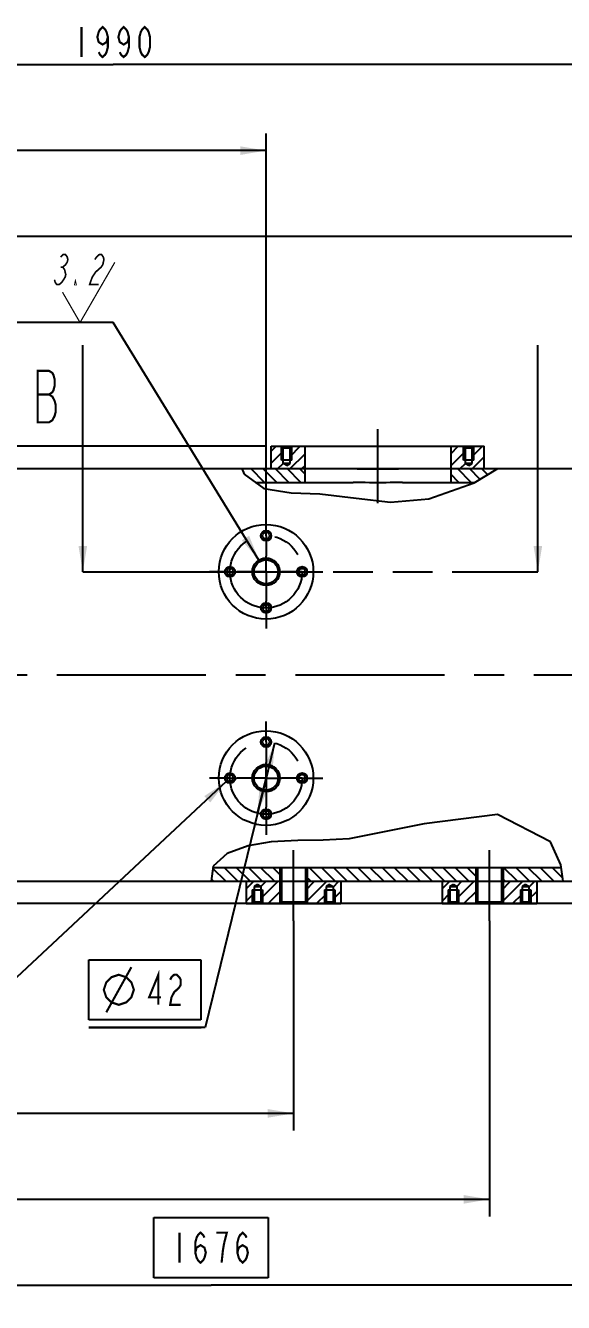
# Model space of a CAD drawing. Header units: millimetres. Extents: x 0 to 841, y 0 to 594.
# Drawn here: x 266.4 to 329, y 312.5 to 461 of the extents above; entities that cross this region are included whole.
import ezdxf

# ---------------------------------------------------------------- set-up
doc = ezdxf.new("R2010")
doc.units = ezdxf.units.MM
doc.header["$LTSCALE"] = 46.255
doc.linetypes.add('CENTER', pattern=[0.6, 0.375, -0.075, 0.075, -0.075])
doc.linetypes.add('PHANTOM', pattern=[0.8, 0.45, -0.05, 0.1, -0.05, 0.1, -0.05])
doc.layers.get('0').update_dxf_attribs({"linetype": 'CONTINUOUS'})
for name, color, linetype in [('ALL_AXIS', 7, 'CONTINUOUS'), ('ALL_DIMENSIONS', 7, 'CONTINUOUS'), ('ALL_ROUND', 7, 'CONTINUOUS'), ('ALL_SURF_FIN', 7, 'CONTINUOUS'), ('DEFAULT_3', 7, 'PHANTOM')]:
    doc.layers.add(name, color=color, linetype=linetype)
doc.styles.get("Standard").update_dxf_attribs({"font": 'txt', "width": 0.7})
doc.dimstyles.new('DIMSTYLE_1', dxfattribs={"dimtxt": 3.5, "dimasz": 3, "dimexe": 0.18, "dimexo": 0.0625, "dimgap": 0.09, "dimtad": 1, "dimlfac": 5, "dimdsep": 46, "dimtxsty": 'STANDARD', "dimblk": '_FILLED', "dimblk1": '_FILLED', "dimblk2": '_FILLED', "dimcen": 0.09, "dimadec": 0, "dimazin": 0, "dimtp": 1.2, "dimtm": 1.2, "dimtfac": 1, "dimtofl": 0, "dimtmove": 0, "dimatfit": 3, "dimldrblk": '_FILLED', "dimfxl": 1, "dimtolj": 1, "dimarcsym": 0})
doc.dimstyles.new('DIMSTYLE_10', dxfattribs={"dimtxt": 3.5, "dimasz": 3, "dimexe": 0.18, "dimexo": 0.0625, "dimgap": 0.09, "dimtad": 1, "dimdec": 5, "dimlfac": 5, "dimdsep": 46, "dimtxsty": 'STANDARD', "dimblk": '_FILLED', "dimblk1": '_FILLED', "dimblk2": '_FILLED', "dimcen": 0.09, "dimadec": 0, "dimazin": 0, "dimtp": 1.2, "dimtm": 1.2, "dimtfac": 1, "dimtdec": 5, "dimtofl": 0, "dimtmove": 0, "dimatfit": 3, "dimldrblk": '_FILLED', "dimfxl": 1, "dimtolj": 1, "dimarcsym": 0})
doc.dimstyles.new('DIMSTYLE_14', dxfattribs={"dimtxt": 3.5, "dimasz": 3, "dimexe": 0.18, "dimexo": 0.0625, "dimgap": 0.09, "dimtad": 1, "dimdec": 5, "dimlfac": 5, "dimdsep": 46, "dimtxsty": 'STANDARD', "dimblk": '_FILLED', "dimblk1": '_FILLED', "dimblk2": '_FILLED', "dimcen": 0.09, "dimadec": 0, "dimazin": 0, "dimtp": 0.5, "dimtm": 0.5, "dimtfac": 1, "dimtdec": 5, "dimtofl": 0, "dimtmove": 0, "dimatfit": 3, "dimldrblk": '_FILLED', "dimfxl": 1, "dimtolj": 1, "dimarcsym": 0})
doc.dimstyles.new('DIMSTYLE_3', dxfattribs={"dimtxt": 3.5, "dimasz": 3, "dimexe": 0.18, "dimexo": 0.0625, "dimgap": 0.09, "dimtad": 1, "dimtih": 1, "dimtoh": 1, "dimlfac": 5, "dimdsep": 46, "dimtxsty": 'STANDARD', "dimblk": '_FILLED', "dimblk1": '_FILLED', "dimblk2": '_FILLED', "dimcen": 0.09, "dimadec": 0, "dimazin": 0, "dimtp": 0.3, "dimtm": 0.3, "dimtfac": 1, "dimtofl": 0, "dimtmove": 0, "dimatfit": 3, "dimldrblk": '_FILLED', "dimfxl": 1, "dimtolj": 1, "dimarcsym": 0})
doc.dimstyles.new('DIMSTYLE_4', dxfattribs={"dimtxt": 3.5, "dimasz": 3, "dimexe": 0.18, "dimexo": 0.0625, "dimgap": 0.09, "dimtad": 1, "dimtih": 1, "dimtoh": 1, "dimlfac": 5, "dimdsep": 46, "dimtxsty": 'STANDARD', "dimblk": '_FILLED', "dimblk1": '_FILLED', "dimblk2": '_FILLED', "dimcen": 0.09, "dimadec": 0, "dimazin": 0, "dimtp": 0.1, "dimtm": 0.1, "dimtfac": 1, "dimtofl": 0, "dimtmove": 0, "dimatfit": 3, "dimldrblk": '_FILLED', "dimfxl": 1, "dimtolj": 1, "dimarcsym": 0})
doc.dimstyles.new('DIMSTYLE_6', dxfattribs={"dimtxt": 3.5, "dimasz": 3, "dimexe": 0.18, "dimexo": 0.0625, "dimgap": 0.09, "dimtad": 1, "dimtih": 1, "dimtoh": 1, "dimlfac": 5, "dimdsep": 46, "dimtxsty": 'STANDARD', "dimblk": '_FILLED', "dimblk1": '_FILLED', "dimblk2": '_FILLED', "dimcen": 0.09, "dimadec": 0, "dimazin": 0, "dimtp": 0.2, "dimtm": 0.2, "dimtfac": 1, "dimtofl": 0, "dimtmove": 0, "dimatfit": 3, "dimldrblk": '_FILLED', "dimfxl": 1, "dimtolj": 1, "dimarcsym": 0})
doc.dimstyles.new('DIMSTYLE_8', dxfattribs={"dimtxt": 3.5, "dimasz": 3, "dimexe": 0.18, "dimexo": 0.0625, "dimgap": 0.09, "dimtad": 1, "dimdec": 5, "dimlfac": 5, "dimdsep": 46, "dimtxsty": 'STANDARD', "dimblk": '_FILLED', "dimblk1": '_FILLED', "dimblk2": '_FILLED', "dimcen": 0.09, "dimadec": 0, "dimazin": 0, "dimtp": 0.8, "dimtm": 0.8, "dimtfac": 1, "dimtdec": 5, "dimtofl": 0, "dimtmove": 0, "dimatfit": 3, "dimldrblk": '_FILLED', "dimfxl": 1, "dimtolj": 1, "dimarcsym": 0})
doc.dimstyles.get("Standard").update_dxf_attribs({"dimtxt": 3.5, "dimasz": 3, "dimexe": 0.18, "dimexo": 0.0625, "dimgap": 0.09, "dimtad": 1, "dimdec": 5, "dimdsep": 46, "dimtxsty": 'STANDARD', "dimblk": '_FILLED', "dimblk1": '_FILLED', "dimblk2": '_FILLED', "dimcen": 0.09, "dimadec": 0, "dimazin": 0, "dimtol": 1, "dimtp": 1e-05, "dimtm": 1e-05, "dimtfac": 1, "dimtdec": 5, "dimtofl": 0, "dimtmove": 0, "dimatfit": 3, "dimldrblk": '_FILLED', "dimfxl": 1, "dimtolj": 1, "dimarcsym": 0})

# ---------------------------------------------------------------- blocks, each defined once
blk = doc.blocks.new('_FILLED')
at = {"color": 0, "linetype": 'ByBlock'}
blk.add_solid([(0, 0), (-1, 0.167), (-1, -0.167)], dxfattribs=at)
blk = doc.blocks.new('*D2')
at = {"layer": 'ALL_DIMENSIONS', "color": 2, "linetype": 'Continuous'}
for p, q in [((77.61, 410.47), (77.61, 458.47)), ((475.61, 410.47), (475.61, 458.47)), ((77.61, 456.47), (276.61, 456.47)), ((475.61, 456.47), (276.61, 456.47))]:
    blk.add_line(p, q, dxfattribs=at)
at = {"layer": 'ALL_DIMENSIONS', "color": 2, "linetype": 'Continuous', "xscale": 3, "yscale": 3, "zscale": 3, "rotation": 180}
blk.add_blockref('_FILLED', (77.61, 456.47), dxfattribs=at)
at = {"layer": 'ALL_DIMENSIONS', "color": 2, "linetype": 'Continuous', "xscale": 3, "yscale": 3, "zscale": 3}
blk.add_blockref('_FILLED', (475.61, 456.47), dxfattribs=at)
blk = doc.blocks.new('*D12')
at = {"layer": 'ALL_DIMENSIONS', "color": 2, "linetype": 'Continuous'}
for p, q in [((266.87, 426.47), (229.07, 426.47)), ((276.63, 426.47), (266.87, 426.47)), ((293.58, 398.84), (276.63, 426.47))]:
    blk.add_line(p, q, dxfattribs=at)
at = {"layer": 'ALL_DIMENSIONS', "color": 2, "linetype": 'Continuous', "xscale": 3, "yscale": 3, "zscale": 3, "rotation": 301.5111274216}
blk.add_blockref('_FILLED', (293.58, 398.84), dxfattribs=at)
blk = doc.blocks.new('SF10_BL6', base_point=(273.3, 430.43))
at = {"layer": 'ALL_SURF_FIN', "color": 2, "linetype": 'Continuous'}
for points, const_width in [([(270.48, 434.09), (270.8, 434.38), (271.07, 434.38), (271.27, 434.09), (271.34, 433.8), (271.27, 433.51), (271.08, 433.21), (270.76, 432.92), (270.96, 432.63), (271.03, 432.34), (271.1, 432.05), (271.03, 431.76), (270.84, 431.46), (270.65, 431.17), (270.32, 430.88), (270.06, 430.88), (269.86, 431.17), (269.79, 431.46)], 0.194), ([(274.49, 433.8), (274.68, 434.09), (275, 434.38), (275.27, 434.38), (275.47, 434.09), (275.54, 433.8), (275.41, 433.21), (275.22, 432.92), (274.89, 432.63), (274.57, 432.34), (274.18, 431.76), (273.87, 430.88), (274.92, 430.88)], 0.194), ([(270.49, 432.92), (270.76, 432.92)], 0.194), ([(272.76, 426.47), (276.81, 433.48)], 0.146), ([(272.29, 430.88), (272.16, 430.88), (272.22, 431.17), (272.29, 430.88)], 0.194), ([(272.76, 426.47), (270.72, 430)], 0.146)]:
    blk.add_lwpolyline(points, dxfattribs=dict(at, const_width=const_width))
blk = doc.blocks.new('*D13')
at = {"layer": 'ALL_DIMENSIONS', "color": 2, "linetype": 'Continuous'}
for p, q in [((289.77, 373.06), (259.11, 344.47)), ((250.72, 344.47), (188.42, 344.47)), ((259.11, 344.47), (250.72, 344.47))]:
    blk.add_line(p, q, dxfattribs=at)
at = {"layer": 'ALL_DIMENSIONS', "color": 2, "linetype": 'Continuous', "xscale": 3, "yscale": 3, "zscale": 3, "rotation": 42.99360894}
blk.add_blockref('_FILLED', (289.77, 373.06), dxfattribs=at)
blk = doc.blocks.new('*D14')
at = {"layer": 'ALL_DIMENSIONS', "color": 2, "linetype": 'Continuous'}
for p, q in [((295.41, 377.55), (294.41, 373.47)), ((294.41, 373.47), (287.34, 344.47)), ((293.42, 369.39), (294.41, 373.47)), ((287.34, 344.47), (273.77, 344.47)), ((273.77, 344.47), (286.84, 344.47))]:
    blk.add_line(p, q, dxfattribs=at)
at = {"layer": 'ALL_DIMENSIONS', "color": 2, "linetype": 'Continuous', "xscale": 3, "yscale": 3, "zscale": 3}
for p, rotation in [((295.41, 377.55), 76.2926982126), ((293.42, 369.39), 256.2926982126)]:
    blk.add_blockref('_FILLED', p, dxfattribs=dict(at, rotation=rotation))
blk = doc.blocks.new('*D17')
at = {"layer": 'ALL_DIMENSIONS', "color": 2, "linetype": 'Continuous'}
for p, q in [((120.41, 356.87), (120.41, 332.47)), ((297.61, 356.87), (297.61, 332.47)), ((120.41, 334.47), (209.01, 334.47)), ((297.61, 334.47), (209.01, 334.47))]:
    blk.add_line(p, q, dxfattribs=at)
at = {"layer": 'ALL_DIMENSIONS', "color": 2, "linetype": 'Continuous', "xscale": 3, "yscale": 3, "zscale": 3, "rotation": 180}
blk.add_blockref('_FILLED', (120.41, 334.47), dxfattribs=at)
at = {"layer": 'ALL_DIMENSIONS', "color": 2, "linetype": 'Continuous', "xscale": 3, "yscale": 3, "zscale": 3}
blk.add_blockref('_FILLED', (297.61, 334.47), dxfattribs=at)
blk = doc.blocks.new('*D19')
at = {"layer": 'ALL_DIMENSIONS', "color": 2, "linetype": 'Continuous'}
for p, q in [((147.41, 399.91), (147.41, 438.47)), ((347.41, 399.6), (347.41, 438.47)), ((147.41, 436.47), (247.41, 436.47)), ((347.41, 436.47), (247.41, 436.47))]:
    blk.add_line(p, q, dxfattribs=at)
at = {"layer": 'ALL_DIMENSIONS', "color": 2, "linetype": 'Continuous', "xscale": 3, "yscale": 3, "zscale": 3, "rotation": 180}
blk.add_blockref('_FILLED', (147.41, 436.47), dxfattribs=at)
at = {"layer": 'ALL_DIMENSIONS', "color": 2, "linetype": 'Continuous', "xscale": 3, "yscale": 3, "zscale": 3}
blk.add_blockref('_FILLED', (347.41, 436.47), dxfattribs=at)
blk = doc.blocks.new('*D20')
at = {"layer": 'ALL_DIMENSIONS', "color": 2, "linetype": 'Continuous'}
for p, q in [((94.41, 404.07), (94.41, 448.47)), ((294.41, 401.67), (294.41, 448.47)), ((94.41, 446.47), (194.41, 446.47)), ((294.41, 446.47), (194.41, 446.47))]:
    blk.add_line(p, q, dxfattribs=at)
at = {"layer": 'ALL_DIMENSIONS', "color": 2, "linetype": 'Continuous', "xscale": 3, "yscale": 3, "zscale": 3, "rotation": 180}
blk.add_blockref('_FILLED', (94.41, 446.47), dxfattribs=at)
at = {"layer": 'ALL_DIMENSIONS', "color": 2, "linetype": 'Continuous', "xscale": 3, "yscale": 3, "zscale": 3}
blk.add_blockref('_FILLED', (294.41, 446.47), dxfattribs=at)
blk = doc.blocks.new('*D22')
at = {"layer": 'ALL_DIMENSIONS', "color": 2, "linetype": 'Continuous'}
for p, q in [((120.41, 356.87), (120.41, 322.47)), ((320.41, 356.87), (320.41, 322.47)), ((120.41, 324.47), (220.41, 324.47)), ((320.41, 324.47), (220.41, 324.47))]:
    blk.add_line(p, q, dxfattribs=at)
at = {"layer": 'ALL_DIMENSIONS', "color": 2, "linetype": 'Continuous', "xscale": 3, "yscale": 3, "zscale": 3, "rotation": 180}
blk.add_blockref('_FILLED', (120.41, 324.47), dxfattribs=at)
at = {"layer": 'ALL_DIMENSIONS', "color": 2, "linetype": 'Continuous', "xscale": 3, "yscale": 3, "zscale": 3}
blk.add_blockref('_FILLED', (320.41, 324.47), dxfattribs=at)
blk = doc.blocks.new('*D23')
at = {"layer": 'ALL_DIMENSIONS', "color": 2, "linetype": 'Continuous'}
for p, q in [((120.41, 356.87), (120.41, 312.47)), ((455.61, 356.87), (455.61, 312.47)), ((120.41, 314.47), (288.01, 314.47)), ((455.61, 314.47), (288.01, 314.47))]:
    blk.add_line(p, q, dxfattribs=at)
at = {"layer": 'ALL_DIMENSIONS', "color": 2, "linetype": 'Continuous', "xscale": 3, "yscale": 3, "zscale": 3, "rotation": 180}
blk.add_blockref('_FILLED', (120.41, 314.47), dxfattribs=at)
at = {"layer": 'ALL_DIMENSIONS', "color": 2, "linetype": 'Continuous', "xscale": 3, "yscale": 3, "zscale": 3}
blk.add_blockref('_FILLED', (455.61, 314.47), dxfattribs=at)
blk = doc.blocks.new('*D28')
at = {"layer": 'ALL_DIMENSIONS', "color": 2, "linetype": 'Continuous'}
for p, q in [((294.31, 412.07), (55.61, 412.07)), ((57.61, 412.07), (57.61, 385.47)), ((57.61, 358.87), (57.61, 385.47)), ((451.06, 358.87), (55.61, 358.87))]:
    blk.add_line(p, q, dxfattribs=at)
at = {"layer": 'ALL_DIMENSIONS', "color": 2, "linetype": 'Continuous', "xscale": 3, "yscale": 3, "zscale": 3}
for p, rotation in [((57.61, 412.07), 90), ((57.61, 358.87), 270)]:
    blk.add_blockref('_FILLED', p, dxfattribs=dict(at, rotation=rotation))

msp = doc.modelspace()

# ---------------------------------------------------------------- linework, layer by layer
at = {"color": 5, "linetype": 'Continuous'}
for p, q in [((273.0823725, 417.8560455), (273.0823725, 423.8560455)), ((326.0480621, 417.8560455), (326.0480621, 423.8560455))]:
    msp.add_line(p, q, dxfattribs=at)
at = {"color": 2, "linetype": 'Continuous'}
for p, q in [((295.011274, 411.5163233), (295.5686163, 412.0736656)), ((295.011274, 410.1021097), (296.411274, 411.5021097)), ((296.211274, 410.4736656), (296.211274, 412.0736656)), ((297.211274, 410.8878962), (298.3970434, 412.0736656)), ((297.411274, 410.4736656), (297.411274, 412.0736656)), ((315.911274, 411.2031199), (316.7818198, 412.0736656)), ((315.911274, 409.7889063), (317.611274, 411.4889063)), ((317.411274, 410.4736656), (317.411274, 412.0736656)), ((318.411274, 410.8746927), (319.6102469, 412.0736656)), ((318.611274, 410.4736656), (318.611274, 412.0736656)), ((295.7970434, 409.4736656), (296.411274, 410.0878962)), ((297.211257, 409.4736656), (298.911274, 411.1736826)), ((317.0102469, 409.4736656), (317.611274, 410.0746927)), ((318.4244604, 409.4736656), (319.811274, 410.8604792)), ((294.233138, 407.8736656), (292.633138, 409.4736656)), ((295.6473516, 407.8736656), (294.0473516, 409.4736656)), ((297.0615651, 407.8736656), (295.4615651, 409.4736656)), ((298.4757787, 407.8736656), (296.8757787, 409.4736656)), ((298.911274, 408.8523839), (298.2899923, 409.4736656)), ((298.6254706, 409.4736656), (298.911274, 409.759469)), ((316.860555, 407.8736656), (315.911274, 408.8229466)), ((318.2747686, 407.8736656), (316.6747686, 409.4736656)), ((319.3387768, 408.223871), (318.0889821, 409.4736656)), ((320.2182856, 408.7585757), (319.5031957, 409.4736656)), ((321.0977945, 409.2932804), (320.9174093, 409.4736656)), ((289.7214498, 361.4736656), (288.2217526, 362.9733628)), ((291.1356633, 361.4736656), (289.5356633, 363.0736656)), ((292.5498769, 361.4736656), (290.9498769, 363.0736656)), ((293.9640905, 361.4736656), (292.3640905, 363.0736656)), ((295.378304, 361.4736656), (293.778304, 363.0736656)), ((296.211274, 362.0549092), (295.1925176, 363.0736656)), ((296.011274, 363.0736656), (296.011274, 358.8736656)), ((299.211274, 363.0736656), (299.211274, 358.8736656)), ((301.0351583, 361.4736656), (299.4351583, 363.0736656)), ((302.4493718, 361.4736656), (300.8493718, 363.0736656)), ((303.8635854, 361.4736656), (302.2635854, 363.0736656)), ((305.277799, 361.4736656), (303.677799, 363.0736656)), ((306.6920125, 361.4736656), (305.0920125, 363.0736656)), ((308.1062261, 361.4736656), (306.5062261, 363.0736656)), ((309.5204396, 361.4736656), (307.9204396, 363.0736656)), ((310.9346532, 361.4736656), (309.3346532, 363.0736656)), ((312.3488668, 361.4736656), (310.7488668, 363.0736656)), ((313.7630803, 361.4736656), (312.1630803, 363.0736656)), ((315.1772939, 361.4736656), (313.5772939, 363.0736656)), ((316.5915075, 361.4736656), (314.9915075, 363.0736656)), ((318.005721, 361.4736656), (316.405721, 363.0736656)), ((319.011274, 361.8823262), (317.8199346, 363.0736656)), ((318.811274, 363.0736656), (318.811274, 358.8736656)), ((322.011274, 363.0736656), (322.011274, 358.8736656)), ((323.6625753, 361.4736656), (322.0625753, 363.0736656)), ((325.0767888, 361.4736656), (323.4767888, 363.0736656)), ((326.4910024, 361.4736656), (324.8910024, 363.0736656)), ((327.905216, 361.4736656), (326.305216, 363.0736656)), ((328.9298982, 361.8631969), (327.7194295, 363.0736656)), ((288.3072362, 361.4736656), (288.0524398, 361.728462)), ((292.111274, 360.5879877), (292.9969519, 361.4736656)), ((293.8112062, 360.8737063), (294.4111655, 361.4736656)), ((293.811274, 359.4595605), (295.8253791, 361.4736656)), ((299.6209447, 361.4736656), (299.011274, 362.0833363)), ((299.011274, 360.4169199), (300.0680198, 361.4736656)), ((299.0467537, 359.0381859), (301.4822333, 361.4736656)), ((302.211274, 360.7884927), (302.8964469, 361.4736656)), ((314.911274, 360.5879877), (315.7969519, 361.4736656)), ((316.6112062, 360.8737063), (317.2111655, 361.4736656)), ((316.611274, 359.4595605), (318.6253791, 361.4736656)), ((322.2483617, 361.4736656), (321.811274, 361.9107533)), ((321.811274, 360.4169199), (322.8680198, 361.4736656)), ((321.8467537, 359.0381859), (324.2822333, 361.4736656)), ((325.011274, 360.7884927), (325.6964469, 361.4736656)), ((292.111274, 359.1737741), (293.011274, 360.0737741)), ((292.811274, 360.4736656), (292.811274, 358.8736656)), ((294.011274, 360.4736656), (294.011274, 358.8736656)), ((294.6395926, 358.8736656), (296.211274, 360.445347)), ((300.2964469, 358.8736656), (301.411274, 359.9884927)), ((301.211274, 360.4736656), (301.211274, 358.8736656)), ((302.211274, 359.3742792), (303.111274, 360.2742792)), ((302.411274, 360.4736656), (302.411274, 358.8736656)), ((314.911274, 359.1737741), (315.811274, 360.0737741)), ((315.611274, 360.4736656), (315.611274, 358.8736656)), ((316.811274, 360.4736656), (316.811274, 358.8736656)), ((317.4395926, 358.8736656), (319.011274, 360.445347)), ((323.0964469, 358.8736656), (324.211274, 359.9884927)), ((324.011274, 360.4736656), (324.011274, 358.8736656)), ((325.011274, 359.3742792), (325.911274, 360.2742792)), ((325.211274, 360.4736656), (325.211274, 358.8736656))]:
    msp.add_line(p, q, dxfattribs=at)
at = {"color": 7, "linetype": 'Continuous'}
for p, q in [((295.011274, 409.4736656), (295.011274, 412.0736656)), ((295.011274, 412.0736656), (319.811274, 412.0736656)), ((296.411274, 411.8736656), (296.211274, 412.0736656)), ((296.411274, 410.0736656), (296.411274, 411.8736656)), ((297.211274, 411.8736656), (296.411274, 411.8736656)), ((297.211274, 411.8736656), (297.411274, 412.0736656)), ((297.211274, 410.0736656), (297.211274, 411.8736656)), ((298.911274, 412.0736656), (298.911274, 407.8736656)), ((315.911274, 412.0736656), (315.911274, 407.8736656)), ((317.611274, 411.8736656), (317.411274, 412.0736656)), ((318.411274, 411.8736656), (317.611274, 411.8736656)), ((317.611274, 410.0736656), (317.611274, 411.8736656)), ((318.411274, 411.8736656), (318.611274, 412.0736656)), ((318.411274, 410.0736656), (318.411274, 411.8736656)), ((319.811274, 409.4736656), (319.811274, 412.0736656)), ((297.411274, 410.4736656), (296.211274, 410.4736656)), ((297.211274, 410.0736656), (296.411274, 410.0736656)), ((296.811274, 409.8333214), (296.411274, 410.0736656)), ((296.811274, 409.8333214), (297.211274, 410.0736656)), ((318.611274, 410.4736656), (317.411274, 410.4736656)), ((318.411274, 410.0736656), (317.611274, 410.0736656)), ((318.011274, 409.8333214), (317.611274, 410.0736656)), ((318.011274, 409.8333214), (318.411274, 410.0736656)), ((80.011274, 409.4736656), (473.211274, 409.4736656)), ((291.6092282, 409.4736656), (291.8660995, 408.8473928)), ((291.8660995, 408.8473928), (294.1555178, 407.1726478)), ((318.6480667, 407.803948), (321.394501, 409.4736656)), ((293.1972089, 407.8736656), (304.5389927, 407.8736656)), ((294.1555178, 407.1726478), (297.3142932, 406.6648577)), ((310.2835553, 407.8736656), (318.7627416, 407.8736656)), ((313.344206, 405.9708607), (318.6480667, 407.803948)), ((297.3142932, 406.6648577), (300.6874647, 406.5461671)), ((300.6874647, 406.5461671), (304.9023242, 406.0479837)), ((304.9023242, 406.0479837), (308.9074959, 405.591899)), ((308.9074959, 405.591899), (313.344206, 405.9708607)), ((321.3647177, 369.2513068), (312.8141653, 368.1713862)), ((327.5313524, 366.0561009), (321.3647177, 369.2513068)), ((312.8141653, 368.1713862), (304.0895332, 366.4242971)), ((292.3231449, 365.6038905), (289.8988699, 364.7124404)), ((295.0073625, 366.0561009), (292.3231449, 365.6038905)), ((298.1239224, 366.2316621), (295.0073625, 366.0561009)), ((301.0722777, 366.2554193), (298.1239224, 366.2316621)), ((304.0895332, 366.4242971), (301.0722777, 366.2554193)), ((328.713661, 363.3665977), (327.5313524, 366.0561009)), ((289.8988699, 364.7124404), (288.2571004, 363.2332641)), ((288.2571004, 363.2332641), (288.0177863, 361.4736656)), ((288.2353942, 363.0736656), (328.755794, 363.0736656)), ((296.211274, 363.0736656), (296.211274, 359.0736656)), ((299.011274, 363.0736656), (299.011274, 359.0736656)), ((319.011274, 363.0736656), (319.011274, 359.0736656)), ((321.811274, 363.0736656), (321.811274, 359.0736656)), ((328.9859253, 361.4736656), (328.713661, 363.3665977)), ((288.0177863, 361.4736656), (328.9859253, 361.4736656)), ((292.111274, 361.4736656), (292.111274, 358.8736656)), ((293.411274, 361.1140099), (293.011274, 360.8736656)), ((293.411274, 361.1140099), (293.811274, 360.8736656)), ((301.811274, 361.1140099), (301.411274, 360.8736656)), ((301.811274, 361.1140099), (302.211274, 360.8736656)), ((303.111274, 361.4736656), (303.111274, 358.8736656)), ((314.911274, 361.4736656), (314.911274, 358.8736656)), ((316.211274, 361.1140099), (315.811274, 360.8736656)), ((316.211274, 361.1140099), (316.611274, 360.8736656)), ((324.611274, 361.1140099), (324.211274, 360.8736656)), ((324.611274, 361.1140099), (325.011274, 360.8736656)), ((325.911274, 361.4736656), (325.911274, 358.8736656)), ((292.811274, 360.4736656), (294.011274, 360.4736656)), ((293.011274, 360.8736656), (293.811274, 360.8736656)), ((293.011274, 360.8736656), (293.011274, 359.0736656)), ((293.811274, 360.8736656), (293.811274, 359.0736656)), ((301.211274, 360.4736656), (302.411274, 360.4736656)), ((301.411274, 360.8736656), (302.211274, 360.8736656)), ((301.411274, 360.8736656), (301.411274, 359.0736656)), ((302.211274, 360.8736656), (302.211274, 359.0736656)), ((315.611274, 360.4736656), (316.811274, 360.4736656)), ((315.811274, 360.8736656), (316.611274, 360.8736656)), ((315.811274, 360.8736656), (315.811274, 359.0736656)), ((316.611274, 360.8736656), (316.611274, 359.0736656)), ((324.011274, 360.4736656), (325.211274, 360.4736656)), ((324.211274, 360.8736656), (325.011274, 360.8736656)), ((324.211274, 360.8736656), (324.211274, 359.0736656)), ((325.011274, 360.8736656), (325.011274, 359.0736656)), ((292.111274, 358.8736656), (303.111274, 358.8736656)), ((293.011274, 359.0736656), (292.811274, 358.8736656)), ((293.011274, 359.0736656), (293.811274, 359.0736656)), ((293.811274, 359.0736656), (294.011274, 358.8736656)), ((296.211274, 359.0736656), (296.011274, 358.8736656)), ((296.211274, 359.0736656), (299.011274, 359.0736656)), ((299.011274, 359.0736656), (299.211274, 358.8736656)), ((301.411274, 359.0736656), (301.211274, 358.8736656)), ((301.411274, 359.0736656), (302.211274, 359.0736656)), ((302.211274, 359.0736656), (302.411274, 358.8736656)), ((314.911274, 358.8736656), (325.911274, 358.8736656)), ((315.811274, 359.0736656), (315.611274, 358.8736656)), ((315.811274, 359.0736656), (316.611274, 359.0736656)), ((316.611274, 359.0736656), (316.811274, 358.8736656)), ((319.011274, 359.0736656), (318.811274, 358.8736656)), ((319.011274, 359.0736656), (321.811274, 359.0736656)), ((321.811274, 359.0736656), (322.011274, 358.8736656)), ((324.211274, 359.0736656), (324.011274, 358.8736656)), ((324.211274, 359.0736656), (325.011274, 359.0736656)), ((325.011274, 359.0736656), (325.211274, 358.8736656))]:
    msp.add_line(p, q, dxfattribs=at)
at = {"color": 7, "linetype": 'Continuous', "const_width": 0.25}
msp.add_lwpolyline([(267.8323727, 418.1060532), (269.1448697, 418.1060532), (269.5386264, 418.3560331), (269.6698787, 418.6060643), (269.801131, 419.106024), (269.801131, 419.8560662), (269.6698787, 420.3560259), (269.5386264, 420.6060571), (269.1448697, 420.856037), (267.8323727, 420.856037), (267.8323727, 414.8560584), (269.1448697, 414.8560584), (269.5386264, 415.1060383), (269.801131, 415.6060493), (269.9323832, 416.1060604), (269.9323832, 416.8560513), (269.801131, 417.3560623), (269.5386264, 417.856022), (269.1448697, 418.1060532)], dxfattribs=at)
at = {"color": 7, "linetype": 'Continuous'}
for points in [[(304.5389927, 409.4736656), (305.0039595, 409.4707783), (305.4752221, 409.4640924), (305.9535352, 409.4561381), (306.4366348, 409.4489542), (306.9230732, 409.4440423), (307.4111553, 409.4422926), (307.8992497, 409.4440408), (308.3857175, 409.4489517), (308.8688609, 409.4561357), (309.3472252, 409.4640908), (309.8185375, 409.4707777), (310.2835553, 409.4736656)], [(310.2835553, 407.8736656), (309.818278, 407.8688442), (309.3469121, 407.8576649), (308.8687674, 407.8443262), (308.385915, 407.8322499), (307.8996017, 407.8239713), (307.4116102, 407.8210045), (306.9235839, 407.8239639), (306.4371874, 407.8322378), (305.9542109, 407.8443146), (305.4759211, 407.8576571), (305.0044147, 407.8688415), (304.5389927, 407.8736656)]]:
    msp.add_lwpolyline(points, dxfattribs=at)
for centre, radius in [((294.411274, 397.4736656), 5.5), ((294.411274, 401.6736656), 0.6), ((294.411274, 401.6736656), 0.4), ((294.411274, 397.4736656), 1.6), ((294.411274, 397.4736656), 1.4), ((290.211274, 397.4736656), 0.6), ((290.211274, 397.4736656), 0.4), ((298.611274, 397.4736656), 0.6), ((298.611274, 397.4736656), 0.4), ((294.411274, 393.2736656), 0.6), ((294.411274, 393.2736656), 0.4), ((294.411274, 373.4736656), 5.5), ((294.411274, 377.6736656), 0.6), ((294.411274, 377.6736656), 0.4), ((294.411274, 373.4736656), 1.6), ((294.411274, 373.4736656), 1.4), ((290.211274, 373.4736656), 0.6), ((290.211274, 373.4736656), 0.4), ((298.611274, 373.4736656), 0.6), ((298.611274, 373.4736656), 0.4), ((294.411274, 369.2736656), 0.6), ((294.411274, 369.2736656), 0.4)]:
    msp.add_circle(centre, radius, dxfattribs=at)
at = {"layer": 'ALL_AXIS', "color": 7, "linetype": 'CENTER'}
for p, q in [((307.411274, 405.4736656), (307.411274, 414.0736656)), ((294.411274, 401.6736656), (294.411274, 404.0736656)), ((294.411274, 401.6736656), (294.411274, 399.2736656)), ((294.411274, 397.4736656), (294.411274, 399.2736656)), ((290.211274, 397.4736656), (287.811274, 397.4736656)), ((290.211274, 397.4736656), (291.011274, 397.4736656)), ((294.411274, 397.4736656), (291.011274, 397.4736656)), ((294.411274, 397.4736656), (296.211274, 397.4736656)), ((294.411274, 397.4736656), (294.411274, 394.0736656)), ((298.611274, 397.4736656), (296.211274, 397.4736656)), ((298.611274, 397.4736656), (301.011274, 397.4736656)), ((294.411274, 393.2736656), (294.411274, 394.0736656)), ((294.411274, 393.2736656), (294.411274, 390.8736656)), ((75.7988496, 385.4736656), (479.8726837, 385.4736656)), ((294.411274, 377.6736656), (294.411274, 380.0736656)), ((294.411274, 377.6736656), (294.411274, 375.2736656)), ((294.411274, 373.4736656), (294.411274, 375.2736656)), ((290.211274, 373.4736656), (287.811274, 373.4736656)), ((290.211274, 373.4736656), (291.011274, 373.4736656)), ((294.411274, 373.4736656), (291.011274, 373.4736656)), ((294.411274, 373.4736656), (296.211274, 373.4736656)), ((294.411274, 373.4736656), (294.411274, 370.0736656)), ((298.611274, 373.4736656), (296.211274, 373.4736656)), ((298.611274, 373.4736656), (301.011274, 373.4736656)), ((294.411274, 369.2736656), (294.411274, 370.0736656)), ((294.411274, 369.2736656), (294.411274, 366.8736656)), ((297.611274, 356.8736656), (297.611274, 365.0736656)), ((320.411274, 356.8736656), (320.411274, 365.0736656))]:
    msp.add_line(p, q, dxfattribs=at)
at = {"layer": 'ALL_AXIS', "color": 7, "linetype": 'Continuous'}
for p, q in [((319.811274, 409.4736656), (319.811274, 412.0736656)), ((292.111274, 361.4736656), (292.111274, 358.8736656)), ((314.911274, 361.4736656), (314.911274, 358.8736656))]:
    msp.add_line(p, q, dxfattribs=at)
at = {"layer": 'ALL_AXIS', "color": 7, "linetype": 'CENTER'}
for centre in [(294.411274, 397.4736656), (294.411274, 373.4736656)]:
    msp.add_circle(centre, 4.2, dxfattribs=at)
at = {"layer": 'ALL_DIMENSIONS', "color": 2, "linetype": 'Continuous'}
for p, q in [((273.7712539, 352.3486656), (286.8379205, 352.3486656)), ((273.7712539, 345.3486656), (273.7712539, 352.3486656)), ((286.8379205, 352.3486656), (286.8379205, 345.3486656)), ((286.8379205, 345.3486656), (273.7712539, 345.3486656)), ((281.361274, 322.3486656), (294.661274, 322.3486656)), ((281.361274, 315.3486656), (281.361274, 322.3486656)), ((294.661274, 322.3486656), (294.661274, 315.3486656)), ((294.661274, 315.3486656), (281.361274, 315.3486656))]:
    msp.add_line(p, q, dxfattribs=at)
at = {"layer": 'ALL_DIMENSIONS', "color": 2, "linetype": 'Continuous', "const_width": 0.25}
for points in [[(272.9362736, 460.8486566), (272.9362736, 457.3486819)], [(275.9987835, 459.6820154), (275.8456388, 459.0986436), (275.3862816, 458.8069833), (274.9268987, 459.0986436), (274.7737796, 459.6820154), (274.9268987, 460.265336), (275.0800177, 460.5569963), (275.3862816, 460.8486566), (275.6925197, 460.5569963), (275.8456388, 460.265336), (275.9987835, 459.6820154), (275.9987835, 458.515323), (275.8456388, 457.9320024), (275.6925197, 457.6403422), (275.3862816, 457.3486819), (275.0800177, 457.6403422), (274.9268987, 457.9320024)], [(278.4487658, 459.6820154), (278.2956467, 459.0986436), (277.8362638, 458.8069833), (277.3769066, 459.0986436), (277.2237618, 459.6820154), (277.3769066, 460.265336), (277.5300257, 460.5569963), (277.8362638, 460.8486566), (278.1425276, 460.5569963), (278.2956467, 460.265336), (278.4487658, 459.6820154), (278.4487658, 458.515323), (278.2956467, 457.9320024), (278.1425276, 457.6403422), (277.8362638, 457.3486819), (277.5300257, 457.6403422), (277.3769066, 457.9320024)], [(280.2862718, 457.3486819), (279.9800336, 457.6403422), (279.8268889, 457.9320024), (279.6737698, 458.515323), (279.6737698, 459.6820154), (279.8268889, 460.265336), (279.9800336, 460.5569963), (280.2862718, 460.8486566), (280.5925356, 460.5569963), (280.7456547, 460.265336), (280.8987737, 459.6820154), (280.8987737, 458.515323), (280.7456547, 457.9320024), (280.5925356, 457.6403422), (280.2862718, 457.3486819)], [(275.5212553, 348.8486715), (275.8129156, 349.723678), (276.3962618, 350.3069985), (277.2712426, 350.5986588), (278.1462491, 350.3069985), (278.7295953, 349.723678), (279.0212556, 348.8486715), (278.7295953, 347.973665), (278.1462491, 347.3903444), (277.2712426, 347.0986585), (276.3962618, 347.3903444), (275.8129156, 347.973665), (275.5212553, 348.8486715)], [(275.8129156, 346.2236776), (278.7295953, 351.4736653)], [(281.8722836, 347.0986585), (281.8722836, 350.5986588), (280.8004244, 347.973665), (282.1785474, 347.973665)], [(283.2504323, 350.0153383), (283.4035514, 350.3069985), (283.7097896, 350.5986588), (284.0160534, 350.5986588), (284.3222915, 350.3069985), (284.4754106, 350.0153383), (284.4754106, 349.431992), (284.3222915, 349.1403318)], [(284.3222915, 349.1403318), (283.7097896, 348.5570112), (283.4035514, 347.973665), (283.2504323, 347.0986585), (284.4754106, 347.0986585)], [(284.3362791, 320.5986633), (284.3362791, 317.0986629)], [(286.1737851, 318.2653297), (286.3269041, 318.8486759), (286.7862614, 319.1403362), (287.2456443, 318.8486759), (287.3987634, 318.2653297), (287.2456443, 317.6820092), (287.0925252, 317.3903232), (286.7862614, 317.0986629), (286.4800232, 317.3903232), (286.3269041, 317.6820092), (286.1737851, 318.2653297), (286.1737851, 319.4319965), (286.3269041, 320.0153427), (286.4800232, 320.307003), (286.7862614, 320.5986633), (287.0925252, 320.307003), (287.2456443, 320.0153427)], [(289.5425331, 319.4319965), (289.8487713, 320.5986633), (288.6237673, 320.5986633)], [(289.2362693, 317.0986629), (289.3893884, 318.55699), (289.5425331, 319.4319965)], [(291.0737753, 318.2653297), (291.2268943, 318.8486759), (291.6862773, 319.1403362), (292.1456602, 318.8486759), (292.2987792, 318.2653297), (292.1456602, 317.6820092), (291.9925154, 317.3903232), (291.6862773, 317.0986629), (291.3800134, 317.3903232), (291.2268943, 317.6820092), (291.0737753, 318.2653297), (291.0737753, 319.4319965), (291.2268943, 320.0153427), (291.3800134, 320.307003), (291.6862773, 320.5986633), (291.9925154, 320.307003), (292.1456602, 320.0153427)]]:
    msp.add_lwpolyline(points, dxfattribs=at)
at = {"layer": 'ALL_ROUND', "color": 7, "linetype": 'Continuous'}
for p, q in [((126.129577, 409.4736656), (291.6092282, 409.4736656)), ((321.394501, 409.4736656), (473.211274, 409.4736656)), ((129.5741892, 361.4736656), (288.0177863, 361.4736656)), ((328.9859253, 361.4736656), (446.1143984, 361.4736656))]:
    msp.add_line(p, q, dxfattribs=at)
at = {"layer": 'DEFAULT_3', "color": 5, "linetype": 'PHANTOM'}
for p, q in [((273.0823725, 397.4736656), (279.0823725, 397.4736656)), ((320.0480621, 397.4736656), (326.0480621, 397.4736656))]:
    msp.add_line(p, q, dxfattribs=at)
at = {"layer": 'DEFAULT_3', "color": 2, "linetype": 'PHANTOM'}
msp.add_line((279.0823725, 397.4736656), (320.0480621, 397.4736656), dxfattribs=at)

# ---------------------------------------------------------------- block references
at = {"layer": 'ALL_SURF_FIN', "color": 2, "linetype": 'Continuous'}
msp.add_blockref('SF10_BL6', (273.2985764, 430.4269861), dxfattribs=at)

# ---------------------------------------------------------------- dimensions: what is measured, and where the dimension line sits
at = {"layer": 'ALL_DIMENSIONS', "color": 2, "linetype": 'Continuous'}
for base, p1, p2, dimstyle, picture, middle in [((475.611274, 456.4736656), (77.611274, 410.4736656), (475.611274, 410.4736656), 'DIMSTYLE_1', '*D2', (271.711274, 457.3486656)), ((294.411274, 446.4736656), (94.411274, 404.0736656), (294.411274, 401.6736656), 'DIMSTYLE_8', '*D20', (189.511274, 449.0986656)), ((347.411274, 436.4736656), (147.411274, 399.9073456), (347.411274, 399.5957638), 'DIMSTYLE_8', '*D19', (242.511274, 439.0986656)), ((297.611274, 334.4736656), (120.411274, 356.8736656), (297.611274, 356.8736656), 'DIMSTYLE_8', '*D17', (205.336274, 337.0986656)), ((320.411274, 324.4736656), (120.411274, 356.8736656), (320.411274, 356.8736656), 'DIMSTYLE_8', '*D22', (215.511274, 327.0986656)), ((455.611274, 314.4736656), (120.411274, 356.8736656), (455.611274, 356.8736656), 'DIMSTYLE_10', '*D23', (283.111274, 317.0986656))]:
    dim = msp.add_linear_dim(base=base, p1=p1, p2=p2, dimstyle=dimstyle, dxfattribs=at)
    dim.commit()
    dim.dimension.update_dxf_attribs({"geometry": picture, "text_midpoint": middle, "dimtype": 160})
for p1, p2, text, dimstyle, picture, middle in [((293.5750114, 398.8377275), (295.2475366, 396.1096037), '12 отв. М<>-6Н', 'DIMSTYLE_6', '*D12', (230.8190958, 427.3486656)), ((289.7724161, 373.0645155), (290.6501319, 373.8828157), '10 групп по 4 отв. М<>-6Н', 'DIMSTYLE_4', '*D13', (190.1708844, 345.3486656))]:
    dim = msp.add_diameter_dim_2p(p1=p1, p2=p2, text=text, dimstyle=dimstyle, dxfattribs=at)
    dim.commit()
    dim.dimension.update_dxf_attribs({"geometry": picture, "text_midpoint": middle, "dimtype": 163})
dim = msp.add_linear_dim(base=(57.611274, 358.8736656), p1=(294.3093188, 412.0736656), p2=(451.0590244, 358.8736656), angle=270, dimstyle='DIMSTYLE_14', dxfattribs=at)
dim.commit()
dim.dimension.update_dxf_attribs({"geometry": '*D28', "text_midpoint": (56.736274, 381.7986656), "dimtype": 160})
dim = msp.add_diameter_dim_2p(p1=(293.4160338, 369.3932861), p2=(295.4065142, 377.5540451), dimstyle='DIMSTYLE_3', dxfattribs=at)
dim.commit()
dim.dimension.update_dxf_attribs({"geometry": '*D14', "text_midpoint": (275.5212539, 347.0986656), "dimtype": 163})

# ---------------------------------------------------------------- leaders
at = {"color": 7, "linetype": 'Continuous'}
for points in [[(273.0823725, 397.4736656), (273.0823725, 417.8560455)], [(326.0480621, 397.4736656), (326.0480621, 417.8560455)]]:
    msp.add_leader(points, dimstyle='STANDARD', override={"dimtad": 0}, dxfattribs=at)

doc.saveas('drawing.dxf')
